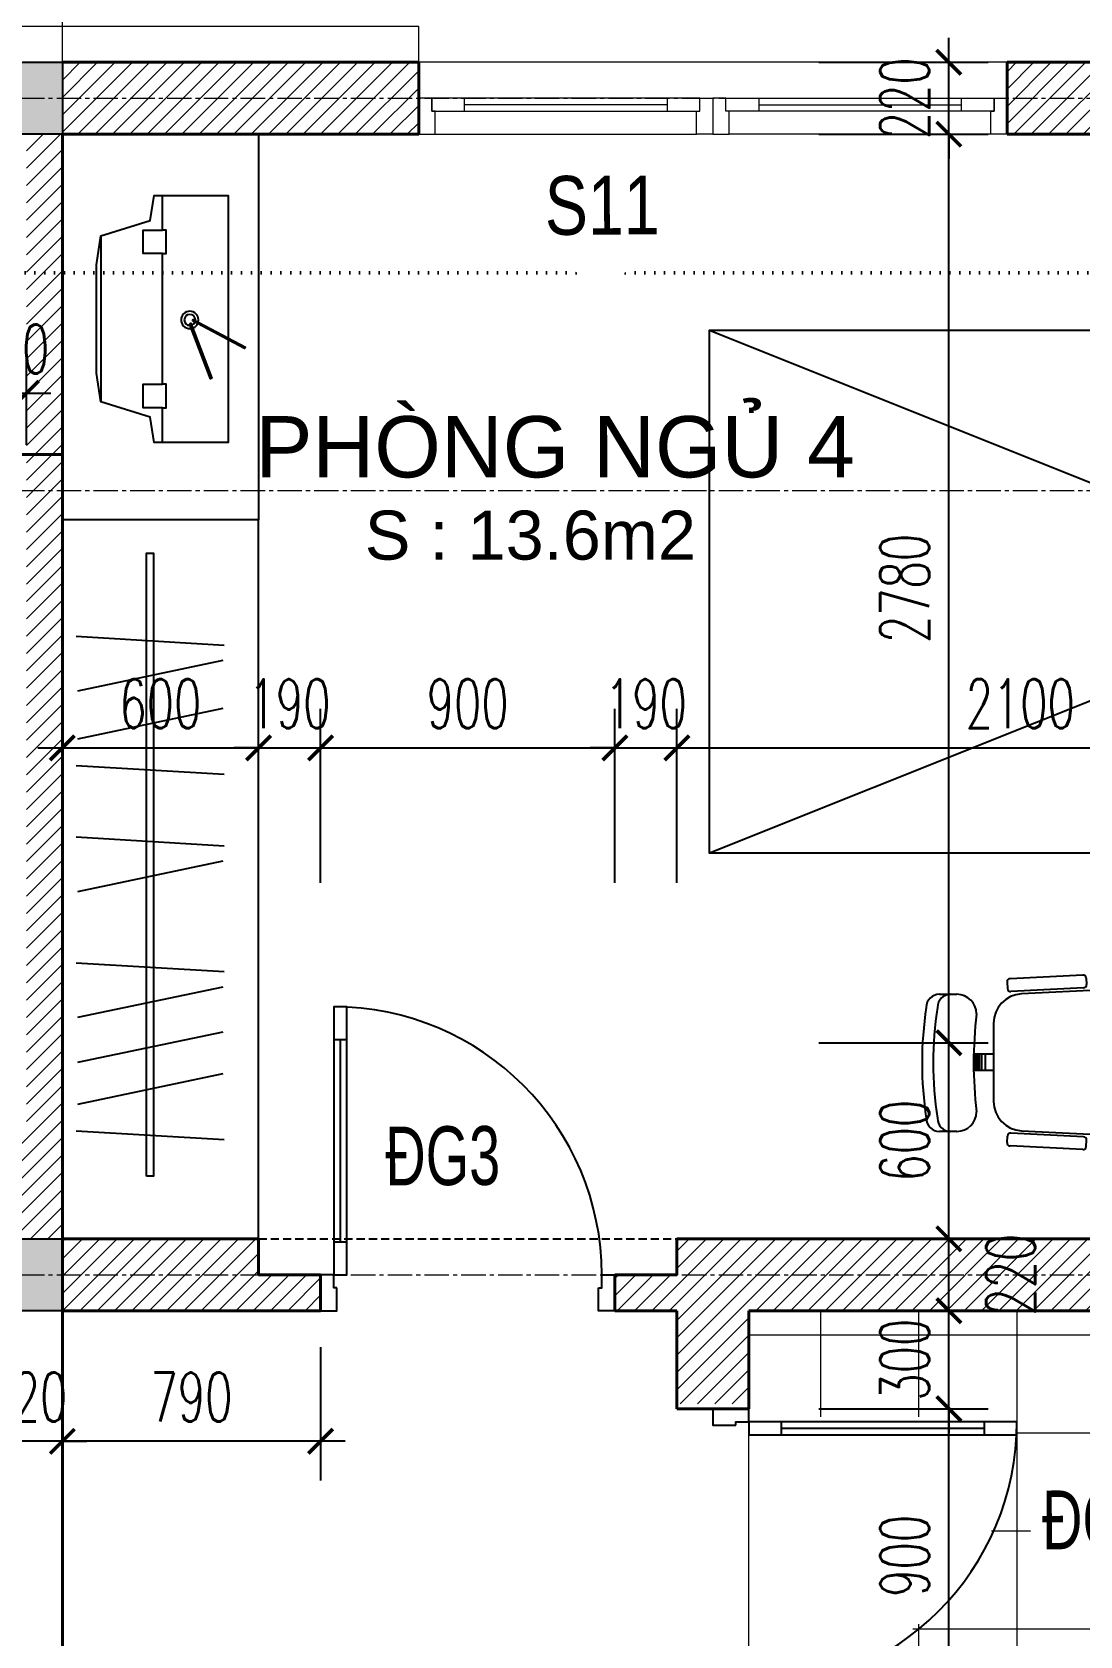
# Model space of a CAD drawing. Header units: millimetres. Extents: x -229618 to 2906, y -178063 to 96806.
# Drawn here: x -200836 to -197630, y -77678 to -72771 of the extents above; entities that cross this region are included whole.
import ezdxf
from ezdxf.enums import TextEntityAlignment as Align

# ---------------------------------------------------------------- set-up
doc = ezdxf.new("R2010")
doc.units = ezdxf.units.MM
doc.header["$LTSCALE"] = 200
doc.header["$MEASUREMENT"] = 0
doc.set_wipeout_variables(frame=1)
doc.header["$PDMODE"] = 3
doc.header["$PDSIZE"] = 50
for name, pattern in [('ACAD_ISO07W100', [3, 0, -3]), ('CENTER2', [1.125, 0.75, -0.125, 0.125, -0.125]), ('HIDDEN2', [0.1875, 0.125, -0.0625])]:
    doc.linetypes.add(name, pattern=pattern)
doc.layers.get('0').update_dxf_attribs({"color": 95, "linetype": 'CONTINUOUS'})
doc.layers.get('DEFPOINTS').update_dxf_attribs({"linetype": 'CONTINUOUS'})
for name, color, linetype, lineweight in [('cat', 1, 'CONTINUOUS', 40), ('hatch', 250, 'CONTINUOUS', 5), ('KH cat', 2, 'HIDDEN2', 50), ('nho', 252, 'CONTINUOUS', 15), ('thay', 7, 'CONTINUOUS', 18), ('tim', 18, 'CENTER2', 9)]:
    doc.layers.add(name, color=color, linetype=linetype, lineweight=lineweight)
for name, color, linetype in [('COT', 2, 'CONTINUOUS'), ('CUA', 145, 'CONTINUOUS'), ('DIM', 251, 'CONTINUOUS'), ('NOITHAT', 99, 'CONTINUOUS'), ('TEXT', 33, 'CONTINUOUS'), ('thong ke cua', 7, 'CONTINUOUS')]:
    doc.layers.add(name, color=color, linetype=linetype)
doc.styles.add('Aria H iso', font='Vharial_0.ttf')
doc.styles.add('Arial iso', font='vnarial_0.ttf')
doc.styles.add('Scale', font='vnsimli.shx', dxfattribs={"width": 0.65, "bigfont": 'bigfont.shx'})
doc.styles.add('T3', font='Vhavan_0.ttf', dxfattribs={"width": 0.8})
doc.dimstyles.new('Scale', dxfattribs={"dimscale": 75, "dimtxt": 2, "dimasz": 1, "dimexe": 1.6, "dimexo": 0, "dimgap": 0.8, "dimtad": 1, "dimdec": 0, "dimzin": 0, "dimdsep": 46, "dimtxsty": 'Scale', "dimblk": 'ARCHTICK', "dimcen": 0.1, "dimdle": 1, "dimclrd": 256, "dimclre": 256, "dimclrt": 3, "dimadec": 0, "dimazin": 0, "dimtfac": 1, "dimtdec": 0, "dimtix": 1, "dimtmove": 2, "dimatfit": 3, "dimldrblk": 'ARCHTICK', "dimfxl": 0, "dimtolj": 1, "dimtzin": 0, "dimarcsym": 0})

# ---------------------------------------------------------------- blocks, each defined once
blk = doc.blocks.new('A$C49A5561F')
at = {"layer": 'CUA'}
blk.add_line((-830, 60), (-210, 60), dxfattribs=at)
for points in [[(-70, 850), (-70, 860), (-110, 860), (-110, 900), (0, 900), (0, 850)], [(-930, 80), (-930, 40), (-110, 40), (-110, 80)], [(-930, 80), (-930, 40), (-830, 40), (-830, 80)], [(-210, 80), (-210, 40), (-110, 40), (-110, 80)], [(-70, 50), (-70, 40), (-110, 40), (-110, 0), (0, 0), (0, 50)]]:
    blk.add_lwpolyline(points, close=True, dxfattribs=at)
blk.add_arc((-110, 40), 820, 90, 180, dxfattribs=at)
blk = doc.blocks.new('ghelv')
for p, q in [((-186.6, 40.4), (-151.4, 64.3)), ((-151.4, 64.3), (-133.9, 38.6)), ((151.4, 64.3), (133.9, 38.6)), ((186.6, 40.4), (151.4, 64.3)), ((-169.1, 14.6), (-186.6, 40.4)), ((-133.9, 38.6), (-169.1, 14.6)), ((161.9, 0), (-161.9, 0)), ((-157.3, 14.8), (-137, 28.6)), ((-147.3, 0), (-157.3, 14.8)), ((-137, 28.6), (-117.6, 0)), ((137, 28.6), (117.6, 0)), ((133.9, 38.6), (169.1, 14.6)), ((157.3, 14.8), (137, 28.6)), ((147.3, 0), (157.3, 14.8)), ((169.1, 14.6), (186.6, 40.4)), ((-221.9, -63), (-209.3, -314.5)), ((209.3, -314.5), (221.9, -63)), ((-267.1, -127.2), (-256, -349.2)), ((-257.8, -116.7), (-238.4, -115.3)), ((-227.7, -124.7), (-216.6, -346.6)), ((227.7, -124.7), (216.6, -346.6)), ((257.8, -116.7), (238.4, -115.3)), ((267.1, -127.2), (256, -349.2)), ((-245.2, -358.6), (-225.8, -357.1)), ((245.2, -358.6), (225.8, -357.1)), ((-119.4, -400), (119.4, -400)), ((-24.5, -400), (-24.5, -460.7)), ((-24.4, -425.8), (24.1, -425.8)), ((-23.9, -436.5), (24.1, -436.5)), ((24.5, -400), (24.5, -460.8)), ((-24.4, -443.9), (24.6, -443.9)), ((-24.4, -449.2), (24.6, -449.2)), ((-23.9, -454.6), (24.6, -454.6)), ((-208.1, -565.6), (-208.1, -512)), ((211.2, -512), (211.2, -565.6))]:
    blk.add_line(p, q)
for centre, radius, start, end in [((-161.9, -60), 60, 90, 182.8624), ((161.9, -60), 60, 357.1376, 90), ((-257.1, -126.7), 10, 94.2877, 182.8624), ((-237.7, -125.2), 10, 2.8624, 94.2877), ((237.7, -125.2), 10, 85.7123, 177.1376), ((257.1, -126.7), 10, 357.1376, 85.7123), ((-119.4, -310), 90, 182.8624, 270), ((119.4, -310), 90, 270, 357.1376), ((-246, -348.7), 10, 182.8624, 274.5125), ((-226.6, -347.1), 10, 274.5125, 2.8624), ((226.6, -347.1), 10, 177.1376, 265.4875), ((246, -348.7), 10, 265.4875, 357.1376), ((-148.1, -512), 60, 90, 180), ((1.5, 785.1), 1246, 263.1036, 276.8964), ((151.2, -512), 60, 0, 90), ((-168.1, -531.5), 40, 180, 270), ((171.2, -531.5), 40, 270, 0), ((-168.1, -565.6), 40, 180, 270), ((1.5, 515.4), 1100, 261.1299, 278.8701), ((171.2, -565.6), 40, 270, 0), ((1.5, 481.3), 1100, 261.1299, 278.8701)]:
    blk.add_arc(centre, radius, start, end)
blk = doc.blocks.new('A$C5F6054DC')
at = {"layer": 'NOITHAT'}
blk.add_line((24, 541.5), (531.8, 541.5), dxfattribs=at)
for points in [[(144.1, 554.6), (112.1, 554.6), (24, 541.5), (-23.1, 390.1), (-100, 378), (-100, 152.3), (655.8, 152.3), (655.8, 378), (579, 390.1), (531.8, 541.5), (443.7, 554.6)], [(284.3, 260.7), (280.2, 258.5), (364.5, 99.2), (368.7, 101.4)], [(292.8, 270.5), (291.2, 266.1), (459.5, 201.7), (461.2, 206.1)]]:
    blk.add_lwpolyline(points, close=True, dxfattribs=at)
for points in [[(655.8, 352.3), (549.7, 352.3), (549.7, 412.3), (477.8, 412.3), (477.8, 352.3), (144.1, 352.3), (78.1, 352.3), (78.1, 412.3), (6.1, 412.3), (6.1, 352.3), (-100, 352.3)], [(655.8, 352.3), (549.7, 352.3), (549.7, 341.7), (477.8, 341.7), (477.8, 352.3), (144.1, 352.3), (78.1, 352.3), (78.1, 341.7), (6.1, 341.7), (6.1, 352.3), (-100, 352.3)]]:
    blk.add_lwpolyline(points, dxfattribs=at)
for radius in [26.6, 17]:
    blk.add_circle((281, 269.2), radius, dxfattribs=at)
blk = doc.blocks.new('_ArchTick')
at = {"color": 0, "linetype": 'ByBlock', "const_width": 0.15}
blk.add_lwpolyline([(-0.5, -0.5), (0.5, 0.5)], dxfattribs=at)
blk = doc.blocks.new('*D1941')
at = {"layer": 'DEFPOINTS', "color": 0, "linetype": 'Continuous'}
for p in [(-198429.5, -76983.2), (-198031.3, -76983.2), (-198429.5, -77883.2)]:
    blk.add_point(p, dxfattribs=at)
at = {"layer": 'DIM', "linetype": 'Continuous', "lineweight": -2}
for p, q in [((-198031.3, -77958.2), (-198031.3, -76908.2)), ((-198429.5, -76983.2), (-197911.3, -76983.2)), ((-198429.5, -77883.2), (-197911.3, -77883.2))]:
    blk.add_line(p, q, dxfattribs=at)
at = {"layer": 'DIM', "linetype": 'Continuous', "lineweight": -2, "xscale": 75, "yscale": 75, "zscale": 75}
for p, rotation in [((-198031.3, -76983.2), 90), ((-198031.3, -77883.2), 270)]:
    blk.add_blockref('_ArchTick', p, dxfattribs=dict(at, rotation=rotation))
at = {"layer": 'DIM', "color": 3, "linetype": 'Continuous', "insert": (-198166.3, -77433.2), "char_height": 150, "attachment_point": 5, "rotation": 90, "style": 'Scale'}
blk.add_mtext('\\A1;900', dxfattribs=at)
blk = doc.blocks.new('*D1942')
at = {"layer": 'DEFPOINTS', "color": 0, "linetype": 'Continuous'}
for p in [(-198429.5, -76683.2), (-198031.3, -76683.2), (-198429.5, -76983.2)]:
    blk.add_point(p, dxfattribs=at)
at = {"layer": 'DIM', "linetype": 'Continuous', "lineweight": -2}
for p, q in [((-198031.3, -76683.2), (-198031.3, -76608.2)), ((-198429.5, -76683.2), (-197911.3, -76683.2)), ((-198031.3, -76983.2), (-198031.3, -76683.2)), ((-198429.5, -76983.2), (-197911.3, -76983.2)), ((-198031.3, -76983.2), (-198031.3, -77058.2))]:
    blk.add_line(p, q, dxfattribs=at)
at = {"layer": 'DIM', "linetype": 'Continuous', "lineweight": -2, "xscale": 75, "yscale": 75, "zscale": 75}
for p, rotation in [((-198031.3, -76683.2), 270), ((-198031.3, -76983.2), 90)]:
    blk.add_blockref('_ArchTick', p, dxfattribs=dict(at, rotation=rotation))
at = {"layer": 'DIM', "color": 3, "linetype": 'Continuous', "insert": (-198166.3, -76833.2), "char_height": 150, "attachment_point": 5, "rotation": 90, "style": 'Scale'}
blk.add_mtext('\\A1;300', dxfattribs=at)
blk = doc.blocks.new('*D1943')
at = {"layer": 'DEFPOINTS', "color": 0, "linetype": 'Continuous'}
for p in [(-198429.5, -76463.2), (-198031.3, -76463.2), (-198429.5, -76683.2)]:
    blk.add_point(p, dxfattribs=at)
at = {"layer": 'DIM', "linetype": 'Continuous', "lineweight": -2}
for p, q in [((-198031.3, -76758.2), (-198031.3, -76388.2)), ((-198429.5, -76463.2), (-197911.3, -76463.2)), ((-198429.5, -76683.2), (-197911.3, -76683.2))]:
    blk.add_line(p, q, dxfattribs=at)
at = {"layer": 'DIM', "linetype": 'Continuous', "lineweight": -2, "xscale": 75, "yscale": 75, "zscale": 75}
for p, rotation in [((-198031.3, -76463.2), 90), ((-198031.3, -76683.2), 270)]:
    blk.add_blockref('_ArchTick', p, dxfattribs=dict(at, rotation=rotation))
at = {"layer": 'DIM', "color": 3, "linetype": 'Continuous', "insert": (-197842.3, -76573.2), "char_height": 150, "attachment_point": 5, "rotation": 90, "style": 'Scale'}
blk.add_mtext('\\A1;220', dxfattribs=at)
blk = doc.blocks.new('*D1944')
at = {"layer": 'DEFPOINTS', "color": 0, "linetype": 'Continuous'}
for p in [(-198429.5, -75863.2), (-198031.3, -75863.2), (-198429.5, -76463.2)]:
    blk.add_point(p, dxfattribs=at)
at = {"layer": 'DIM', "linetype": 'Continuous', "lineweight": -2}
for p, q in [((-198031.3, -76538.2), (-198031.3, -75788.2)), ((-198429.5, -75863.2), (-197911.3, -75863.2)), ((-198429.5, -76463.2), (-197911.3, -76463.2))]:
    blk.add_line(p, q, dxfattribs=at)
at = {"layer": 'DIM', "linetype": 'Continuous', "lineweight": -2, "xscale": 75, "yscale": 75, "zscale": 75}
for p, rotation in [((-198031.3, -75863.2), 90), ((-198031.3, -76463.2), 270)]:
    blk.add_blockref('_ArchTick', p, dxfattribs=dict(at, rotation=rotation))
at = {"layer": 'DIM', "color": 3, "linetype": 'Continuous', "insert": (-198166.3, -76163.2), "char_height": 150, "attachment_point": 5, "rotation": 90, "style": 'Scale'}
blk.add_mtext('\\A1;600', dxfattribs=at)
blk = doc.blocks.new('*D1945')
at = {"layer": 'DEFPOINTS', "color": 0, "linetype": 'Continuous'}
for p in [(-198429.5, -73083.2), (-198031.3, -73083.2), (-198429.5, -75863.2)]:
    blk.add_point(p, dxfattribs=at)
at = {"layer": 'DIM', "linetype": 'Continuous', "lineweight": -2}
for p, q in [((-198031.3, -75938.2), (-198031.3, -73008.2)), ((-198429.5, -73083.2), (-197911.3, -73083.2)), ((-198429.5, -75863.2), (-197911.3, -75863.2))]:
    blk.add_line(p, q, dxfattribs=at)
at = {"layer": 'DIM', "linetype": 'Continuous', "lineweight": -2, "xscale": 75, "yscale": 75, "zscale": 75}
for p, rotation in [((-198031.3, -73083.2), 90), ((-198031.3, -75863.2), 270)]:
    blk.add_blockref('_ArchTick', p, dxfattribs=dict(at, rotation=rotation))
at = {"layer": 'DIM', "color": 3, "linetype": 'Continuous', "insert": (-198166.3, -74473.2), "char_height": 150, "attachment_point": 5, "rotation": 90, "style": 'Scale'}
blk.add_mtext('\\A1;2780', dxfattribs=at)
blk = doc.blocks.new('*D1946')
at = {"layer": 'DEFPOINTS', "color": 0, "linetype": 'Continuous'}
for p in [(-198429.5, -72863.2), (-198031.3, -72863.2), (-198429.5, -73083.2)]:
    blk.add_point(p, dxfattribs=at)
at = {"layer": 'DIM', "linetype": 'Continuous', "lineweight": -2}
for p, q in [((-198031.3, -72863.2), (-198031.3, -72788.2)), ((-198429.5, -72863.2), (-197911.3, -72863.2)), ((-198031.3, -73083.2), (-198031.3, -72863.2)), ((-198429.5, -73083.2), (-197911.3, -73083.2)), ((-198031.3, -73083.2), (-198031.3, -73158.2))]:
    blk.add_line(p, q, dxfattribs=at)
at = {"layer": 'DIM', "linetype": 'Continuous', "lineweight": -2, "xscale": 75, "yscale": 75, "zscale": 75}
for p, rotation in [((-198031.3, -72863.2), 270), ((-198031.3, -73083.2), 90)]:
    blk.add_blockref('_ArchTick', p, dxfattribs=dict(at, rotation=rotation))
at = {"layer": 'DIM', "color": 3, "linetype": 'Continuous', "insert": (-198166.3, -72973.2), "char_height": 150, "attachment_point": 5, "rotation": 90, "style": 'Scale'}
blk.add_mtext('\\A1;220', dxfattribs=at)
blk = doc.blocks.new('*D1947')
at = {"layer": 'DEFPOINTS', "color": 0, "linetype": 'Continuous'}
for p in [(-200743, -76794.9), (-199953, -76794.9), (-200743, -77082.7)]:
    blk.add_point(p, dxfattribs=at)
at = {"layer": 'DIM', "linetype": 'Continuous', "lineweight": -2}
for p, q in [((-200743, -76794.9), (-200743, -77202.7)), ((-199953, -76794.9), (-199953, -77202.7)), ((-199878, -77082.7), (-200818, -77082.7))]:
    blk.add_line(p, q, dxfattribs=at)
at = {"layer": 'DIM', "linetype": 'Continuous', "lineweight": -2, "xscale": 75, "yscale": 75, "zscale": 75, "rotation": 180}
blk.add_blockref('_ArchTick', (-200743, -77082.7), dxfattribs=at)
at = {"layer": 'DIM', "linetype": 'Continuous', "lineweight": -2, "xscale": 75, "yscale": 75, "zscale": 75}
blk.add_blockref('_ArchTick', (-199953, -77082.7), dxfattribs=at)
at = {"layer": 'DIM', "color": 3, "linetype": 'Continuous', "insert": (-200348, -76947.7), "char_height": 150, "attachment_point": 5, "style": 'Scale'}
blk.add_mtext('\\A1;790', dxfattribs=at)
blk = doc.blocks.new('*D1970')
at = {"layer": 'DEFPOINTS', "color": 0, "linetype": 'Continuous'}
for p in [(-200963, -76794.9), (-200743, -76794.9), (-200963, -77082.7)]:
    blk.add_point(p, dxfattribs=at)
at = {"layer": 'DIM', "linetype": 'Continuous', "lineweight": -2}
for p, q in [((-200963, -76794.9), (-200963, -77202.7)), ((-200743, -76794.9), (-200743, -77202.7)), ((-200963, -77082.7), (-201038, -77082.7)), ((-200743, -77082.7), (-200963, -77082.7)), ((-200743, -77082.7), (-200668, -77082.7))]:
    blk.add_line(p, q, dxfattribs=at)
at = {"layer": 'DIM', "linetype": 'Continuous', "lineweight": -2, "xscale": 75, "yscale": 75, "zscale": 75}
blk.add_blockref('_ArchTick', (-200963, -77082.7), dxfattribs=at)
at = {"layer": 'DIM', "linetype": 'Continuous', "lineweight": -2, "xscale": 75, "yscale": 75, "zscale": 75, "rotation": 180}
blk.add_blockref('_ArchTick', (-200743, -77082.7), dxfattribs=at)
at = {"layer": 'DIM', "color": 3, "linetype": 'Continuous', "insert": (-200853, -76947.7), "char_height": 150, "attachment_point": 5, "style": 'Scale'}
blk.add_mtext('\\A1;220', dxfattribs=at)
blk = doc.blocks.new('*D1984')
at = {"layer": 'DEFPOINTS', "color": 0, "linetype": 'Continuous'}
for p in [(-200853, -73875.8), (-200963, -74033.8), (-200853, -74033.8)]:
    blk.add_point(p, dxfattribs=at)
at = {"layer": 'DIM', "linetype": 'Continuous', "lineweight": -2}
for p, q in [((-200963, -74033.8), (-200963, -73755.8)), ((-200853, -74033.8), (-200853, -73755.8)), ((-200963, -73875.8), (-201038, -73875.8)), ((-200963, -73875.8), (-200853, -73875.8)), ((-200853, -73875.8), (-200778, -73875.8))]:
    blk.add_line(p, q, dxfattribs=at)
at = {"layer": 'DIM', "linetype": 'Continuous', "lineweight": -2, "xscale": 75, "yscale": 75, "zscale": 75}
blk.add_blockref('_ArchTick', (-200963, -73875.8), dxfattribs=at)
at = {"layer": 'DIM', "linetype": 'Continuous', "lineweight": -2, "xscale": 75, "yscale": 75, "zscale": 75, "rotation": 180}
blk.add_blockref('_ArchTick', (-200853, -73875.8), dxfattribs=at)
at = {"layer": 'DIM', "color": 3, "linetype": 'Continuous', "insert": (-200908, -73740.8), "char_height": 150, "attachment_point": 5, "style": 'Scale'}
blk.add_mtext('\\A1;110', dxfattribs=at)
blk = doc.blocks.new('*D2056')
at = {"layer": 'DEFPOINTS', "color": 0, "linetype": 'Continuous'}
for p in [(-200143, -74961.1), (-200743, -75374.2), (-200143, -75374.2)]:
    blk.add_point(p, dxfattribs=at)
at = {"layer": 'DIM', "linetype": 'Continuous', "lineweight": -2}
for p, q in [((-200743, -75374.2), (-200743, -74841.1)), ((-200143, -75374.2), (-200143, -74841.1)), ((-200818, -74961.1), (-200068, -74961.1))]:
    blk.add_line(p, q, dxfattribs=at)
at = {"layer": 'DIM', "linetype": 'Continuous', "lineweight": -2, "xscale": 75, "yscale": 75, "zscale": 75, "rotation": 180}
blk.add_blockref('_ArchTick', (-200743, -74961.1), dxfattribs=at)
at = {"layer": 'DIM', "linetype": 'Continuous', "lineweight": -2, "xscale": 75, "yscale": 75, "zscale": 75}
blk.add_blockref('_ArchTick', (-200143, -74961.1), dxfattribs=at)
at = {"layer": 'DIM', "color": 3, "linetype": 'Continuous', "insert": (-200443, -74826.1), "char_height": 150, "attachment_point": 5, "style": 'Scale'}
blk.add_mtext('\\A1;600', dxfattribs=at)
blk = doc.blocks.new('*D2057')
at = {"layer": 'DEFPOINTS', "color": 0, "linetype": 'Continuous'}
for p in [(-199053, -74961.1), (-199953, -75374.2), (-199053, -75374.2)]:
    blk.add_point(p, dxfattribs=at)
at = {"layer": 'DIM', "linetype": 'Continuous', "lineweight": -2}
for p, q in [((-199953, -75374.2), (-199953, -74841.1)), ((-199053, -75374.2), (-199053, -74841.1)), ((-200028, -74961.1), (-198978, -74961.1))]:
    blk.add_line(p, q, dxfattribs=at)
at = {"layer": 'DIM', "linetype": 'Continuous', "lineweight": -2, "xscale": 75, "yscale": 75, "zscale": 75, "rotation": 180}
blk.add_blockref('_ArchTick', (-199953, -74961.1), dxfattribs=at)
at = {"layer": 'DIM', "linetype": 'Continuous', "lineweight": -2, "xscale": 75, "yscale": 75, "zscale": 75}
blk.add_blockref('_ArchTick', (-199053, -74961.1), dxfattribs=at)
at = {"layer": 'DIM', "color": 3, "linetype": 'Continuous', "insert": (-199503, -74826.1), "char_height": 150, "attachment_point": 5, "style": 'Scale'}
blk.add_mtext('\\A1;900', dxfattribs=at)
blk = doc.blocks.new('*D2058')
at = {"layer": 'DEFPOINTS', "color": 0, "linetype": 'Continuous'}
for p in [(-196763, -74961.1), (-198863, -75374.2), (-196763, -75374.2)]:
    blk.add_point(p, dxfattribs=at)
at = {"layer": 'DIM', "linetype": 'Continuous', "lineweight": -2}
for p, q in [((-198863, -75374.2), (-198863, -74841.1)), ((-196763, -75374.2), (-196763, -74841.1)), ((-198938, -74961.1), (-196688, -74961.1))]:
    blk.add_line(p, q, dxfattribs=at)
at = {"layer": 'DIM', "linetype": 'Continuous', "lineweight": -2, "xscale": 75, "yscale": 75, "zscale": 75, "rotation": 180}
blk.add_blockref('_ArchTick', (-198863, -74961.1), dxfattribs=at)
at = {"layer": 'DIM', "linetype": 'Continuous', "lineweight": -2, "xscale": 75, "yscale": 75, "zscale": 75}
blk.add_blockref('_ArchTick', (-196763, -74961.1), dxfattribs=at)
at = {"layer": 'DIM', "color": 3, "linetype": 'Continuous', "insert": (-197813, -74826.1), "char_height": 150, "attachment_point": 5, "style": 'Scale'}
blk.add_mtext('\\A1;2100', dxfattribs=at)
blk = doc.blocks.new('kh cua')
at = {"ltscale": 600}
blk.add_wipeout([(0, 210.4), (-65, 200.1), (-123.6, 170.2), (-170.2, 123.6), (-200.1, 65), (-210.4, 0), (-200.1, -65), (-170.2, -123.6), (-123.6, -170.2), (-65, -200.1), (0, -210.4), (65, -200.1), (123.6, -170.2), (170.2, -123.6), (200.1, -65), (210.4, 0), (200.1, 65), (170.2, 123.6), (123.6, 170.2), (65, 200.1)], dxfattribs=at).dxf.layer = 'thong ke cua'
at = {"layer": 'thong ke cua', "color": 1, "style": 'T3', "width": 0.973787}
blk.add_attdef('AA', text='', height=180, rotation=0.3157, dxfattribs=at).set_placement((-171.5, -80.9), (179.8, -78.9), align=Align.FIT)
blk = doc.blocks.new('*D2126')
at = {"layer": 'DEFPOINTS', "color": 0}
for p in [(-199953, -74961.1), (-200143, -75374.2), (-199953, -75374.2)]:
    blk.add_point(p, dxfattribs=at)
at = {"layer": 'DIM', "lineweight": -2}
for p, q in [((-200143, -75374.2), (-200143, -74841.1)), ((-199953, -75374.2), (-199953, -74841.1)), ((-200143, -74961.1), (-200218, -74961.1)), ((-200143, -74961.1), (-199953, -74961.1)), ((-199953, -74961.1), (-199878, -74961.1))]:
    blk.add_line(p, q, dxfattribs=at)
at = {"layer": 'DIM', "lineweight": -2, "xscale": 75, "yscale": 75, "zscale": 75}
blk.add_blockref('_ArchTick', (-200143, -74961.1), dxfattribs=at)
at = {"layer": 'DIM', "lineweight": -2, "xscale": 75, "yscale": 75, "zscale": 75, "rotation": 180}
blk.add_blockref('_ArchTick', (-199953, -74961.1), dxfattribs=at)
at = {"layer": 'DIM', "color": 3, "insert": (-200048, -74826.1), "char_height": 150, "attachment_point": 5, "style": 'Scale'}
blk.add_mtext('\\A1;190', dxfattribs=at)
blk = doc.blocks.new('*D2127')
at = {"layer": 'DEFPOINTS', "color": 0}
for p in [(-198863, -74961.1), (-199053, -75374.2), (-198863, -75374.2)]:
    blk.add_point(p, dxfattribs=at)
at = {"layer": 'DIM', "lineweight": -2}
for p, q in [((-199053, -75374.2), (-199053, -74841.1)), ((-198863, -75374.2), (-198863, -74841.1)), ((-199053, -74961.1), (-199128, -74961.1)), ((-199053, -74961.1), (-198863, -74961.1)), ((-198863, -74961.1), (-198788, -74961.1))]:
    blk.add_line(p, q, dxfattribs=at)
at = {"layer": 'DIM', "lineweight": -2, "xscale": 75, "yscale": 75, "zscale": 75}
blk.add_blockref('_ArchTick', (-199053, -74961.1), dxfattribs=at)
at = {"layer": 'DIM', "lineweight": -2, "xscale": 75, "yscale": 75, "zscale": 75, "rotation": 180}
blk.add_blockref('_ArchTick', (-198863, -74961.1), dxfattribs=at)
at = {"layer": 'DIM', "color": 3, "insert": (-198958, -74826.1), "char_height": 150, "attachment_point": 5, "style": 'Scale'}
blk.add_mtext('\\A1;190', dxfattribs=at)

msp = doc.modelspace()

# ---------------------------------------------------------------- hatches: boundary and pattern name
at = {"layer": 'hatch', "linetype": 'Continuous'}
h = msp.add_hatch(dxfattribs=at)
h.set_pattern_fill('ANSI31', color=256, scale=300, style=0)
h.set_pattern_definition([(45, (-235340.12, -37193.56), (-26.516504, 26.516504), [])])
h.paths.add_polyline_path([(-204643, -74063.2), (-205313, -74063.2), (-205313, -74283.2), (-204643, -74283.2)])
h.paths.add_polyline_path([(-199653, -73083.2), (-200743, -73083.2), (-200743, -72973.2), (-199653, -72973.2)])
h.paths.add_polyline_path([(-199653, -72973.2), (-200743, -72973.2), (-200743, -72863.2), (-199653, -72863.2)])
h.paths.add_polyline_path([(-203443, -74283.2), (-203473, -74283.2), (-203473, -74063.2), (-203443, -74063.2)])
h.paths.add_polyline_path([(-200743, -76383.2), (-200963, -76383.2), (-200963, -76353.2), (-200743, -76353.2)])
h.paths.add_polyline_path([(-196763, -76683.2), (-198643, -76683.2), (-198643, -76968.2), (-198863, -76968.2), (-198863, -76683.2), (-199053, -76683.2), (-199053, -76573.2), (-198863, -76573.2), (-198863, -76463.2), (-196763, -76463.2)])
h.paths.add_polyline_path([(-195343, -76463.2), (-195563, -76463.2), (-195563, -75263.2), (-195343, -75263.2)])
h.paths.add_polyline_path([(-196543, -75863.2), (-196763, -75863.2), (-196763, -73083.2), (-196543, -73083.2)])
h.paths.add_polyline_path([(-196763, -73083.2), (-197853, -73083.2), (-197853, -72863.2), (-196763, -72863.2)])
h.paths.add_polyline_path([(-200963, -73083.2), (-202273, -73083.2), (-202273, -72863.2), (-200963, -72863.2)])
h.paths.add_polyline_path([(-200743, -76353.2), (-200963, -76353.2), (-200963, -76138.2), (-200853, -76138.2), (-200853, -73083.2), (-200743, -73083.2)])
h.paths.add_polyline_path([(-199953, -76683.2), (-200743, -76683.2), (-200743, -76463.2), (-200143, -76463.2), (-200143, -76573.2), (-199953, -76573.2)])
h.paths.add_polyline_path([(-203143, -74813.2), (-203363, -74813.2), (-203363, -74283.2), (-203143, -74283.2)])
h.paths.add_polyline_path([(-207263, -74283.2), (-208543, -74283.2), (-208543, -74063.2), (-207263, -74063.2)])
h.paths.add_polyline_path([(-204643, -74063.2), (-203473, -74063.2), (-203473, -74283.2), (-204643, -74283.2)])
h.paths.add_polyline_path([(-208873, -75283.2), (-208763, -75283.2), (-208873, -75291)])
h.paths.add_polyline_path([(-208763, -76463.2), (-208763, -75283.2), (-208543, -75283.2), (-208543, -76463.2)])
h.paths.add_polyline_path([(-208873, -76983.2), (-208873, -76573.2), (-208763, -76573.2), (-208763, -76683.2), (-208543, -76683.2), (-208543, -76983.2)])
h.paths.add_polyline_path([(-196763, -76463.3), (-196543, -76463.3), (-196543, -76683.3), (-196763, -76683.3)])
h.paths.add_polyline_path([(-203363, -74283.2), (-203443, -74283.2), (-203443, -74063.2), (-203363, -74063.2)])
h.paths.add_polyline_path([(-200963, -76463.2), (-200963, -76383.2), (-200743, -76383.2), (-200743, -76463.2)])
h = msp.add_hatch(dxfattribs=at)
h.set_pattern_fill('BT', color=256, scale=100, style=0)
h.set_pattern_definition([(0, (83.29, 12.83), (0, 100), [0, -100]), (0, (12.65, 56.06), (0, 100), [0, -100]), (0, (15.78, 38.46), (0, 100), [0, -100]), (0, (51, 46.67), (0, 100), [0, -100]), (0, (32.02, 75.43), (0, 100), [0, -100]), (0, (26.93, 62.72), (0, 100), [0, -100]), (0, (35.94, 84.04), (0, 100), [0, -100]), (0, (22.04, 92.45), (0, 100), [0, -100]), (0, (41.22, 70.54), (0, 100), [0, -100]), (0, (9.13, 70.93), (0, 100), [0, -100]), (0, (73.12, 71.32), (0, 100), [0, -100]), (0, (87.6, 74.06), (0, 100), [0, -100]), (0, (80.16, 63.89), (0, 100), [0, -100]), (0, (82.32, 50.2), (0, 100), [0, -100]), (0, (56.29, 62.13), (0, 100), [0, -100]), (0, (55.51, 34.55), (0, 100), [0, -100]), (0, (55.51, 25.94), (0, 100), [0, -100]), (0, (8.15, 23.98), (0, 100), [0, -100]), (0, (47.68, 35.72), (0, 100), [0, -100]), (0, (48.07, 2.46), (0, 100), [0, -100]), (0, (37.31, 23.79), (0, 100), [0, -100]), (0, (38.09, 14), (0, 100), [0, -100]), (0, (25.17, 6.77), (0, 100), [0, -100]), (0, (31.83, 20.07), (0, 100), [0, -100]), (0, (27.13, 24.18), (0, 100), [0, -100]), (45, (79.99, 21.105), (0, 100.00003), [8, -133.4214]), (135, (85.65, 26.76), (-100.00003, 0), [8, -133.4214]), (270, (79.99, 32.42), (100, -2e-14), [11.3137, -88.6863]), (180, (76.52, 22.38), (-1e-14, -100), [12, -88]), (270, (64.52, 22.38), (100, -2e-14), [12, -88]), (45, (64.52, 10.38), (0, 100.00003), [16.9706, -124.4508]), (90, (39.51, 29.29), (-100, 6e-15), [16.8, -83.2]), (180, (39.51, 46.09), (-1e-14, -100), [16.8, -83.2]), (315, (22.714, 46.095), (100.00003, -2e-14), [23.7588, -117.6626]), (135, (25.28, 11.31), (-100.00003, 0), [7, -134.4214]), (225, (20.33, 16.26), (-1e-14, -100.00003), [7, -134.4214]), (0, (15.38, 11.31), (0, 100), [9.8995, -90.1005]), (0, (61.83, 78.92), (0, 100), [13.75, -86.25]), (90, (75.58, 78.92), (-100, 6e-15), [13.75, -86.25]), (225, (75.584, 92.67), (-1e-14, -100.00003), [19.4454, -121.9759]), (270, (50.27, 80.91), (100, -2e-14), [12.5, -87.5]), (0, (50.27, 68.41), (0, 100), [12.5, -87.5]), (135, (62.77, 68.41), (-100.00003, 0), [17.6777, -123.7437]), (45, (56.63, 84.76), (0, 100.00003), [8.5, -132.9214]), (135, (62.64, 90.77), (-100.00003, 0), [8.5, -132.9214]), (270, (56.63, 96.78), (100, -2e-14), [12.0208, -87.9792]), (135, (17.366, 77.56), (-100.00003, 0), [14.1421, -127.2792]), (0, (7.37, 77.56), (0, 100), [10, -90]), (270, (7.37, 87.56), (100, -2e-14), [10, -90]), (45, (0, 0), (-49.497475, 49.497475), []), (45, (35, 0), (-49.497475, 49.497475), [])])
h.paths.add_polyline_path([(-208763, -74063.2), (-208543, -74063.2), (-208543, -74283.2), (-208763, -74283.2)])
h.paths.add_polyline_path([(-208763, -80663.2), (-208543, -80663.2), (-208543, -80883.2), (-208763, -80883.2)])
h.paths.add_polyline_path([(-208763, -76683.2), (-208543, -76683.2), (-208543, -76463.2), (-208763, -76463.2)])
h.paths.add_polyline_path([(-195563, -76463.2), (-195343, -76463.2), (-195343, -76683.2), (-195563, -76683.2)])
h.paths.add_polyline_path([(-195563, -80663.2), (-195343, -80663.2), (-195343, -80883.2), (-195563, -80883.2)])
h.paths.add_polyline_path([(-196763, -72863.2), (-196543, -72863.2), (-196543, -73083.2), (-196763, -73083.2)])
h.paths.add_polyline_path([(-203363, -80883.2), (-203363, -80663.2), (-203143, -80663.2), (-203143, -80883.2)])
h.paths.add_polyline_path([(-200743, -80663.2), (-200743, -80883.2), (-200963, -80883.2), (-200963, -80663.2)])
h.paths.add_polyline_path([(-203363, -74283.2), (-203363, -74063.2), (-203143, -74063.2), (-203143, -74283.2)])
h.paths.add_polyline_path([(-200743, -72863.2), (-200743, -73083.2), (-200963, -73083.2), (-200963, -72863.2)])
h.paths.add_polyline_path([(-200963, -76463.2), (-200743, -76463.2), (-200743, -76683.2), (-200963, -76683.2)])
h.paths.add_polyline_path([(-203363, -78263.2), (-203143, -78263.2), (-203143, -78483.2), (-203363, -78483.2)])
h = msp.add_hatch(dxfattribs=at)
h.set_pattern_fill('ANSI37', color=256, scale=2400, angle=45, style=0)
h.set_pattern_definition([(270, (28077.07, -152656.78), (-300, -6e-14), []), (180, (28077.07, -152656.78), (-6e-14, 300), [])])
h.paths.add_polyline_path([(-194963, -79843.2), (-195343, -79843.2), (-195563, -79843.2), (-195563, -80663.2), (-195563, -80773.2), (-197943, -80773.2), (-197943, -80073.2), (-197992.9, -80073.2), (-197992.9, -80047.3), (-198040.4, -80047.3), (-198040.4, -80073.2), (-198065.5, -80073.2), (-198065.5, -80047.3), (-198113, -80047.3), (-198113, -80073.2), (-198138, -80073.2), (-198138, -80047.3), (-198185.5, -80047.3), (-198185.5, -80073.2), (-198643, -80073.2), (-198643, -79563.2), (-198643, -77868.2), (-198643, -77828.2, 0.399992), (-197824, -77048.2), (-197823, -77048.2), (-197823, -77008.2), (-198643, -77008.2), (-198643, -76968.2), (-198643, -76683.2), (-196763, -76683.2), (-196763, -76683.3), (-196543, -76683.3), (-196543, -76683.2), (-195563, -76683.2), (-195343, -76683.2), (-194963, -76683.2)])

# ---------------------------------------------------------------- linework, layer by layer
at = {"layer": 'cat', "linetype": 'Continuous'}
for p, q in [((-200743, -72863.2), (-199653, -72863.2)), ((-199653, -73083.2), (-199653, -72863.2)), ((-197853, -72863.2), (-196763, -72863.2)), ((-197853, -73083.2), (-197853, -72863.2)), ((-200743, -73083.2), (-199653, -73083.2)), ((-200743, -76463.2), (-200743, -73083.2)), ((-197853, -73083.2), (-196763, -73083.2)), ((-200143, -76463.2), (-200743, -76463.2)), ((-200143, -76463.2), (-200143, -76573.2)), ((-196543, -76463.3), (-198863, -76463.2)), ((-198863, -76573.2), (-198863, -76463.2)), ((-199953, -76573.2), (-200143, -76573.2)), ((-199953, -76573.2), (-199953, -76683.2)), ((-199053, -76573.2), (-199053, -76683.2)), ((-199053, -76573.2), (-198863, -76573.2)), ((-200743, -76683.2), (-199953, -76683.2)), ((-199053, -76683.2), (-198863, -76683.2)), ((-198863, -76983.2), (-198863, -76683.2)), ((-198643, -76683.2), (-196543, -76683.3)), ((-198643, -76983.2), (-198643, -76683.2)), ((-198643, -76983.2), (-198863, -76983.2))]:
    msp.add_line(p, q, dxfattribs=at)
at = {"layer": 'cat'}
msp.add_lwpolyline([(-203143, -74063.2), (-200743, -74063.2), (-200743, -80883.2), (-203363, -80883.2), (-203363, -78483.2), (-203143, -78483.2), (-203143, -80663.2), (-200963, -80663.2), (-200963, -74283.2), (-203143, -74283.2), (-203143, -74063.2)], dxfattribs=at)
at = {"layer": 'COT', "linetype": 'Continuous'}
for points in [[(-200743, -73083.2), (-200963, -73083.2), (-200963, -72863.2), (-200743, -72863.2)], [(-200743, -76463.2), (-200743, -76683.2), (-200963, -76683.2), (-200963, -76463.2)]]:
    msp.add_lwpolyline(points, close=True, dxfattribs=at)
at = {"layer": 'DIM', "linetype": 'HIDDEN2'}
msp.add_line((-200143, -76463.2), (-198863, -76463.2), dxfattribs=at)
at = {"layer": 'KH cat', "linetype": 'ACAD_ISO07W100', "ltscale": 0.05}
msp.add_line((-212174.8, -73507.6), (-191735.6, -73507.6), dxfattribs=at)
at = {"layer": 'nho', "linetype": 'Continuous'}
for p, q in [((-198893, -72993.2), (-199513, -72993.2)), ((-198613, -72993.2), (-197993, -72993.2)), ((-199603, -73083.2), (-198803, -73083.2)), ((-198753, -73083.2), (-198753, -73083.2)), ((-197903, -73083.2), (-198703, -73083.2)), ((-198643, -77883.2), (-198643, -76983.2))]:
    msp.add_line(p, q, dxfattribs=at)
for points in [[(-199603, -73013.2), (-199613, -73013.2), (-199613, -72973.2), (-199653, -72973.2), (-199653, -73083.2), (-199603, -73083.2)], [(-198793, -73013.2), (-198793, -72973.2), (-199613, -72973.2), (-199613, -73013.2)], [(-199513, -73013.2), (-199513, -72973.2), (-199613, -72973.2), (-199613, -73013.2)], [(-198793, -73013.2), (-198793, -72973.2), (-198893, -72973.2), (-198893, -73013.2)], [(-198803, -73013.2), (-198793, -73013.2), (-198793, -72973.2), (-198753, -72973.2), (-198753, -73083.2), (-198803, -73083.2)], [(-198703, -73013.2), (-198713, -73013.2), (-198713, -72973.2), (-198753, -72973.2), (-198753, -73083.2), (-198703, -73083.2)], [(-198713, -73013.2), (-198713, -72973.2), (-198613, -72973.2), (-198613, -73013.2)], [(-198713, -73013.2), (-198713, -72973.2), (-197893, -72973.2), (-197893, -73013.2)], [(-197993, -73013.2), (-197993, -72973.2), (-197893, -72973.2), (-197893, -73013.2)], [(-197903, -73013.2), (-197893, -73013.2), (-197893, -72973.2), (-197853, -72973.2), (-197853, -73083.2), (-197903, -73083.2)]]:
    msp.add_lwpolyline(points, close=True, dxfattribs=at)
at = {"layer": 'NOITHAT'}
for p, q in [((-200143, -73083.2), (-200143, -74263.2)), ((-200247.9, -74647.3), (-200700.6, -74620.3)), ((-200252.4, -74694), (-200696.2, -74787.4)), ((-200252.4, -74840.7), (-200696.2, -74934.1)), ((-200247.9, -75042.5), (-200700.6, -75015.5)), ((-200247.9, -75261.5), (-200700.6, -75234.5)), ((-200252.4, -75308.1), (-200696.2, -75401.5)), ((-200247.9, -75646.3), (-200700.6, -75619.4)), ((-200252.4, -75693), (-200696.2, -75786.4)), ((-200252.4, -75830.5), (-200696.2, -75923.9)), ((-200252.4, -75958.6), (-200696.2, -76052)), ((-200247.9, -76160.4), (-200700.6, -76133.4))]:
    msp.add_line(p, q, dxfattribs=at)
msp.add_lwpolyline([(-198763, -73683.3), (-196763, -73683.3), (-196763, -75283.3), (-198763, -75283.3), (-198763, -73683.3), (-196763, -74483.3), (-198763, -75283.3)], dxfattribs=at)
for points in [[(-200143, -76463.2), (-200143, -74263.2), (-200743, -74263.2), (-200743, -76463.2)], [(-200485.3, -76271.6), (-200485.3, -74365.4), (-200464.5, -74365.4), (-200464.5, -76271.6)]]:
    msp.add_lwpolyline(points, close=True, dxfattribs=at)
at = {"layer": 'thay', "linetype": 'Continuous'}
msp.add_line((-197853, -72863.2), (-199653, -72863.2), dxfattribs=at)
for points in [[(-200743, -72863.2), (-200743, -70913.2), (-207263, -70913.2), (-207263, -74063.2)], [(-199653, -72863.2), (-199653, -72753.2), (-203963, -72753.2), (-203963, -72973.2)]]:
    msp.add_lwpolyline(points, dxfattribs=at)
at = {"layer": 'tim', "ltscale": 0.5}
for p, q in [((-211222.8, -72973.2), (-192365, -72973.2)), ((-211222.8, -74173.2), (-192365, -74173.2)), ((-211222.8, -76573.2), (-192365, -76573.2))]:
    msp.add_line(p, q, dxfattribs=at)

# ---------------------------------------------------------------- block references
at = {"layer": 'nho', "linetype": 'Continuous'}
for p, rotation in [((-199953, -76683.2), 270), ((-198753, -76983.2), 180)]:
    msp.add_blockref('A$C49A5561F', p, dxfattribs=dict(at, rotation=rotation))
at = {"layer": 'NOITHAT', "linetype": 'Continuous', "xscale": -1, "rotation": 90}
msp.add_blockref('A$C5F6054DC', (-200083.9, -73370.4), dxfattribs=at)
at = {"layer": 'NOITHAT', "rotation": 270}
msp.add_blockref('ghelv', (-197494.7, -75923.2), dxfattribs=at)

# ---------------------------------------------------------------- texts
at = {"layer": 'TEXT', "style": 'Aria H iso'}
msp.add_text('phßng ngñ 4', height=187.5, dxfattribs=at).set_placement((-200152.7, -74133.4))
at = {"layer": 'TEXT', "style": 'Arial iso'}
msp.add_text('S : 13.6m2', height=150, dxfattribs=at).set_placement((-198804.8, -74385), align=Align.RIGHT)

# ---------------------------------------------------------------- dimensions: what is measured, and where the dimension line sits
at = {"layer": 'DIM', "linetype": 'Continuous'}
for base, p1, p2, picture, middle in [((-198031.3, -72863.2), (-198429.5, -73083.2), (-198429.5, -72863.2), '*D1946', (-198166.3, -72973.2)), ((-198031.3, -73083.2), (-198429.5, -75863.2), (-198429.5, -73083.2), '*D1945', (-198166.3, -74473.2)), ((-198031.3, -75863.2), (-198429.5, -76463.2), (-198429.5, -75863.2), '*D1944', (-198166.3, -76163.2)), ((-198031.3, -76683.2), (-198429.5, -76983.2), (-198429.5, -76683.2), '*D1942', (-198166.3, -76833.2)), ((-198031.3, -76983.2), (-198429.5, -77883.2), (-198429.5, -76983.2), '*D1941', (-198166.3, -77433.2))]:
    dim = msp.add_linear_dim(base=base, p1=p1, p2=p2, angle=270, dimstyle='Scale', override={"dimfxl": 70}, dxfattribs=at)
    dim.commit()
    dim.dimension.update_dxf_attribs({"geometry": picture, "text_midpoint": middle})
for base, p1, p2, picture, middle in [((-200853, -73875.8), (-200963, -74033.8), (-200853, -74033.8), '*D1984', (-200908, -73740.8)), ((-200143, -74961.1), (-200743, -75374.2), (-200143, -75374.2), '*D2056', (-200443, -74826.1)), ((-199053, -74961.1), (-199953, -75374.2), (-199053, -75374.2), '*D2057', (-199503, -74826.1)), ((-196763, -74961.1), (-198863, -75374.2), (-196763, -75374.2), '*D2058', (-197813, -74826.1)), ((-200963, -77082.7), (-200743, -76794.9), (-200963, -76794.9), '*D1970', (-200853, -76947.7)), ((-200743, -77082.7), (-199953, -76794.9), (-200743, -76794.9), '*D1947', (-200348, -76947.7))]:
    dim = msp.add_linear_dim(base=base, p1=p1, p2=p2, dimstyle='Scale', override={"dimfxl": 70}, dxfattribs=at)
    dim.commit()
    dim.dimension.update_dxf_attribs({"geometry": picture, "text_midpoint": middle})
at = {"layer": 'DIM'}
for base, p1, p2, picture, middle in [((-199953, -74961.1), (-200143, -75374.2), (-199953, -75374.2), '*D2126', (-200048, -74826.1)), ((-198863, -74961.1), (-199053, -75374.2), (-198863, -75374.2), '*D2127', (-198958, -74826.1))]:
    dim = msp.add_linear_dim(base=base, p1=p1, p2=p2, dimstyle='Scale', dxfattribs=at)
    dim.commit()
    dim.dimension.update_dxf_attribs({"geometry": picture, "text_midpoint": middle})
at = {"layer": 'DIM', "linetype": 'Continuous'}
dim = msp.add_linear_dim(base=(-198031.3, -76463.2), p1=(-198429.5, -76683.2), p2=(-198429.5, -76463.2), angle=270, dimstyle='Scale', override={"dimfxl": 70}, dxfattribs=at)
dim.commit()
dim.dimension.update_dxf_attribs({"geometry": '*D1943', "text_midpoint": (-197842.3, -76573.2), "dimtype": 160})

# ---------------------------------------------------------------- next in the draw order: block references
at = {"layer": 'thong ke cua'}
ref = msp.add_blockref('kh cua', (-199095.3, -73310.5), dxfattribs=at)
ref.add_attrib('AA', 's11', dxfattribs={"color": 1, "height": 180, "rotation": 0.3157, "style": 'T3', "width": 0.897423}).set_placement((-199266.7, -73391.4), (-198915.5, -73389.5), align=Align.FIT)
ref = msp.add_blockref('kh cua', (-199583, -76219.1), dxfattribs=at)
ref.add_attrib('AA', '®g3', dxfattribs={"color": 1, "height": 180, "rotation": 0.3157, "style": 'T3', "width": 0.650479}).set_placement((-199754.5, -76300), (-199403.2, -76298), align=Align.FIT)
ref = msp.add_blockref('kh cua', (-197574.2, -77332.6), dxfattribs=at)
ref.add_attrib('AA', '®g3', dxfattribs={"color": 1, "height": 180, "rotation": 0.3157, "style": 'T3', "width": 0.650479}).set_placement((-197745.6, -77413.5), (-197394.4, -77411.5), align=Align.FIT)

doc.saveas('drawing.dxf')
